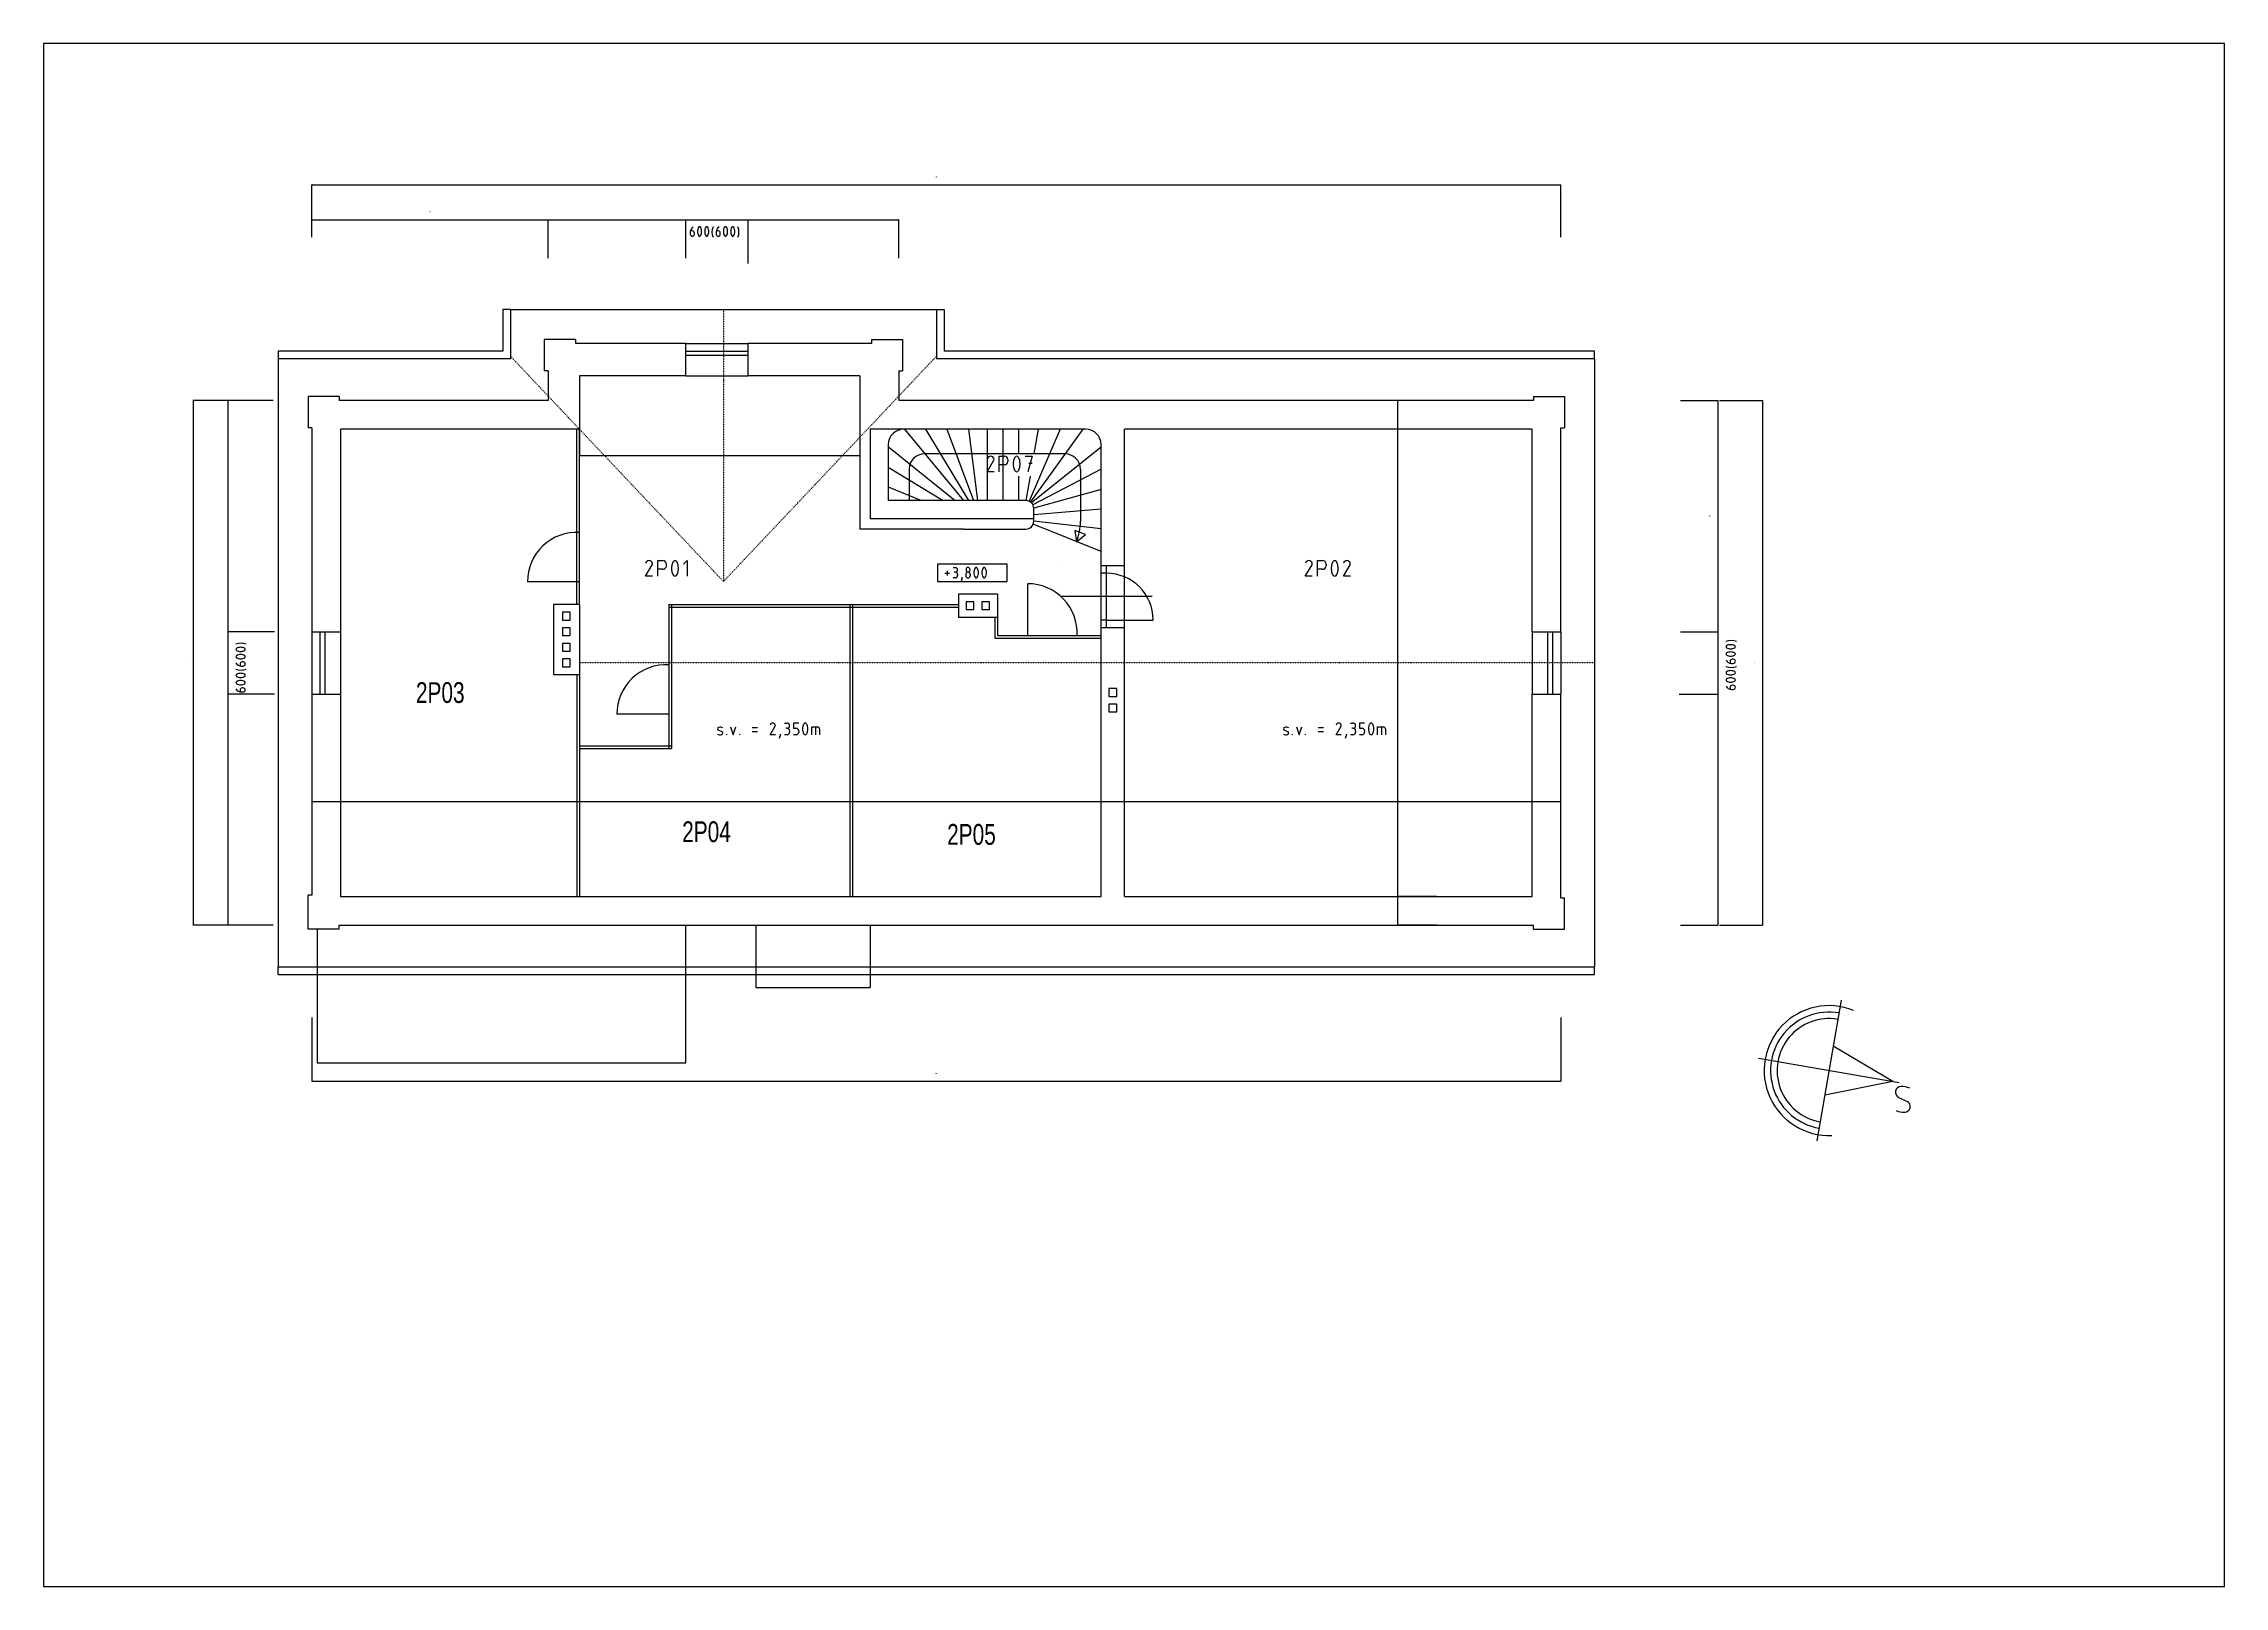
# Model space of a CAD drawing. Header units: millimetres. Extents: x 180818 to 222818, y 10174 to 39874.
import ezdxf

# ---------------------------------------------------------------- set-up
doc = ezdxf.new("R2010")
doc.units = ezdxf.units.MM
doc.linetypes.add('DASHED', pattern=[19.05, 12.7, -6.35])
doc.linetypes.add('DIVIDE', pattern=[31.75, 12.7, -6.35, 0, -6.35, 0, -6.35])
for name, color, linetype in [('koty', 7, 'ByLayer'), ('nadvid', 7, 'ByLayer'), ('nevid', 7, 'ByLayer'), ('obrys', 7, 'ByLayer'), ('ramecek', 7, 'ByLayer'), ('srafy', 7, 'ByLayer'), ('tenka', 7, 'ByLayer'), ('text', 7, 'ByLayer')]:
    doc.layers.add(name, color=color, linetype=linetype)
doc.styles.get("Standard").update_dxf_attribs({"font": 'txt', "width": 0.75})

msp = doc.modelspace()

# ---------------------------------------------------------------- linework, layer by layer
at = {"layer": 'koty'}
for p, q in [((185986, 36149), (185986, 37154)), ((185986, 37153), (210036, 37153)), ((185986, 37153), (185987, 37153)), ((185987, 37153), (185986, 37153)), ((185987, 37153), (185987, 37153)), ((198008, 37305), (198009, 37306)), ((198009, 37305), (198008, 37305)), ((198009, 37305), (198010, 37306)), ((198010, 37305), (198009, 37305)), ((198010, 37305), (198010, 37305)), ((198013, 37306), (198012, 37306)), ((198012, 37306), (198012, 37306)), ((198012, 37306), (198013, 37306)), ((198013, 37305), (198012, 37305)), ((198013, 37305), (198013, 37305)), ((210036, 37153), (210035, 37153)), ((210035, 37153), (210035, 37153)), ((210035, 37153), (210036, 37153)), ((210036, 36149), (210036, 37154)), ((188259, 36634), (188259, 36635)), ((188259, 36633), (188259, 36634)), ((188260, 36634), (188259, 36634)), ((188261, 36635), (188260, 36635)), ((188260, 36635), (188260, 36634)), ((188260, 36634), (188261, 36634)), ((188261, 36633), (188260, 36633)), ((188261, 36634), (188261, 36634)), ((188262, 36635), (188262, 36635)), ((188262, 36635), (188262, 36634)), ((188262, 36634), (188262, 36634)), ((188262, 36634), (188262, 36634)), ((188262, 36633), (188262, 36633)), ((185986, 36149), (185986, 36483)), ((185986, 36482), (190536, 36482)), ((185986, 36482), (185987, 36482)), ((185987, 36481), (185986, 36482)), ((185987, 36482), (185987, 36481)), ((190536, 36482), (190535, 36481)), ((190535, 36481), (190535, 36482)), ((190535, 36482), (190536, 36482)), ((190536, 36149), (190536, 36483)), ((190536, 35742), (190536, 36483)), ((190536, 36482), (193186, 36482)), ((190536, 36482), (190537, 36482)), ((190537, 36481), (190536, 36482)), ((190537, 36482), (190537, 36481)), ((193186, 36482), (193185, 36481)), ((193185, 36481), (193185, 36482)), ((193185, 36482), (193186, 36482)), ((193186, 35742), (193186, 36483)), ((193186, 35742), (193186, 36483)), ((193186, 36482), (194386, 36482)), ((193186, 36482), (193187, 36482)), ((193187, 36481), (193186, 36482)), ((193187, 36482), (193187, 36481)), ((193270, 36243), (193270, 36207)), ((193310, 36267), (193272, 36267)), ((193350, 36207), (193350, 36227)), ((193770, 36243), (193770, 36207)), ((193810, 36267), (193772, 36267)), ((193850, 36207), (193850, 36227)), ((194386, 36482), (194385, 36481)), ((194385, 36481), (194385, 36482)), ((194385, 36482), (194386, 36482)), ((194386, 35642), (194386, 36483)), ((194386, 35642), (194386, 36483)), ((194386, 36482), (197286, 36482)), ((194386, 36482), (194387, 36482)), ((194387, 36481), (194386, 36482)), ((194387, 36482), (194387, 36481)), ((197286, 36482), (197285, 36481)), ((197285, 36481), (197285, 36482)), ((197285, 36482), (197286, 36482)), ((197286, 35742), (197286, 36483)), ((184553, 33003), (183694, 33003)), ((183695, 33003), (183695, 22903)), ((183695, 33003), (183696, 33002)), ((183695, 33002), (183695, 33003)), ((183696, 33002), (183695, 33002)), ((185241, 33003), (184372, 33003)), ((184373, 28553), (184373, 33003)), ((184373, 33003), (184373, 33002)), ((184373, 33002), (184373, 33003)), ((184373, 33002), (184373, 33002)), ((191136, 32768), (191136, 31947)), ((196536, 32768), (196536, 31947)), ((207504, 33003), (206900, 33003)), ((206901, 32453), (206901, 33003)), ((206901, 33003), (206901, 33002)), ((206901, 33002), (206901, 33003)), ((206901, 33002), (206901, 33002)), ((212341, 33003), (213063, 33003)), ((213061, 33003), (213061, 28553)), ((213061, 33003), (213061, 33002)), ((213061, 33002), (213061, 33003)), ((213061, 33002), (213061, 33002)), ((213095, 33003), (213920, 33003)), ((213919, 33003), (213919, 22903)), ((213919, 33003), (213919, 33002)), ((213919, 33002), (213919, 33003)), ((213919, 33002), (213919, 33002)), ((207504, 32453), (206900, 32453)), ((207504, 32453), (206900, 32453)), ((206901, 32453), (206901, 32454)), ((206901, 32454), (206901, 32454)), ((206901, 32454), (206901, 32453)), ((206901, 23453), (206901, 32453)), ((206901, 32453), (206901, 32452)), ((206901, 32452), (206901, 32453)), ((206901, 32452), (206901, 32452)), ((191136, 31948), (196536, 31948)), ((191136, 31948), (191137, 31948)), ((191137, 31948), (191136, 31948)), ((191137, 31948), (191137, 31948)), ((196536, 31948), (196535, 31948)), ((196535, 31948), (196535, 31948)), ((196535, 31948), (196536, 31948)), ((212908, 30779), (212908, 30778)), ((212908, 30778), (212909, 30778)), ((212909, 30777), (212908, 30777)), ((212909, 30775), (212908, 30775)), ((212909, 30778), (212909, 30779)), ((212909, 30779), (212909, 30779)), ((212909, 30778), (212909, 30777)), ((212910, 30777), (212909, 30777)), ((212910, 30776), (212909, 30776)), ((212909, 30776), (212909, 30775)), ((212910, 30779), (212910, 30778)), ((199373, 29856), (198033, 29856)), ((198033, 29856), (198033, 29522)), ((199373, 29522), (199373, 29856)), ((198033, 29522), (199373, 29522)), ((198177, 29678), (198266, 29678)), ((198221, 29722), (198221, 29633)), ((198332, 29789), (198377, 29789)), ((198377, 29589), (198332, 29589)), ((198377, 29700), (198354, 29700)), ((198421, 29656), (198421, 29633)), ((198510, 29589), (198488, 29522)), ((198510, 29589), (198510, 29600)), ((198577, 29656), (198577, 29633)), ((198582, 29750), (198582, 29739)), ((198660, 29739), (198660, 29750)), ((198666, 29633), (198666, 29656)), ((185266, 28553), (184372, 28553)), ((185266, 28553), (184372, 28553)), ((184373, 28553), (184373, 28554)), ((184373, 28554), (184373, 28554)), ((184373, 28554), (184373, 28553)), ((184373, 27353), (184373, 28553)), ((184373, 28553), (184373, 28552)), ((184373, 28552), (184373, 28553)), ((184373, 28552), (184373, 28552)), ((212341, 28553), (213063, 28553)), ((212341, 28553), (213063, 28553)), ((213061, 28553), (213061, 28554)), ((213061, 28554), (213061, 28554)), ((213061, 28554), (213061, 28553)), ((213061, 28553), (213061, 27353)), ((213061, 28553), (213061, 28552)), ((213061, 28552), (213061, 28553)), ((213061, 28552), (213061, 28552)), ((184601, 27932), (184601, 27894)), ((184625, 27892), (184661, 27892)), ((184661, 27972), (184641, 27972)), ((213299, 27983), (213299, 27945)), ((213323, 27943), (213359, 27943)), ((213359, 28023), (213339, 28023)), ((213766, 27952), (213766, 27953)), ((213766, 27953), (213767, 27953)), ((213766, 27950), (213766, 27950)), ((213766, 27950), (213767, 27950)), ((185266, 27353), (184372, 27353)), ((185266, 27353), (184372, 27353)), ((184373, 27353), (184373, 27354)), ((184373, 27354), (184373, 27354)), ((184373, 27354), (184373, 27353)), ((184373, 22903), (184373, 27353)), ((184373, 27353), (184373, 27352)), ((184373, 27352), (184373, 27353)), ((184373, 27352), (184373, 27352)), ((184601, 27432), (184601, 27394)), ((184625, 27392), (184661, 27392)), ((184661, 27472), (184641, 27472)), ((212316, 27353), (213063, 27353)), ((212316, 27353), (213063, 27353)), ((213061, 27353), (213061, 27354)), ((213061, 27354), (213061, 27354)), ((213061, 27354), (213061, 27353)), ((213061, 27353), (213061, 22903)), ((213061, 27353), (213061, 27352)), ((213061, 27352), (213061, 27353)), ((213061, 27352), (213061, 27352)), ((213299, 27483), (213299, 27445)), ((213323, 27443), (213359, 27443)), ((213359, 27523), (213339, 27523)), ((185986, 25601), (185986, 25284)), ((185986, 25285), (186536, 25285)), ((185986, 25285), (185987, 25285)), ((185987, 25285), (185986, 25285)), ((185987, 25285), (185987, 25285)), ((186536, 25285), (186535, 25285)), ((186535, 25285), (186535, 25285)), ((186535, 25285), (186536, 25285)), ((186536, 25601), (186536, 25284)), ((186536, 25601), (186536, 25284)), ((186536, 25285), (201186, 25285)), ((186536, 25285), (186537, 25285)), ((186537, 25285), (186536, 25285)), ((186537, 25285), (186537, 25285)), ((201186, 25285), (201185, 25285)), ((201185, 25285), (201185, 25285)), ((201185, 25285), (201186, 25285)), ((201186, 24984), (201186, 25286)), ((201186, 24984), (201186, 25286)), ((201186, 25285), (201636, 25285)), ((201186, 25285), (201187, 25285)), ((201187, 25285), (201186, 25285)), ((201187, 25285), (201187, 25285)), ((201636, 25285), (201635, 25285)), ((201635, 25285), (201635, 25285)), ((201635, 25285), (201636, 25285)), ((201636, 24984), (201636, 25286)), ((201636, 24984), (201636, 25286)), ((201636, 25285), (209486, 25285)), ((201636, 25285), (201637, 25285)), ((201637, 25285), (201636, 25285)), ((201637, 25285), (201637, 25285)), ((209486, 25285), (209485, 25285)), ((209485, 25285), (209485, 25285)), ((209485, 25285), (209486, 25285)), ((209486, 24984), (209486, 25286)), ((209486, 24984), (209486, 25286)), ((209486, 25285), (210036, 25285)), ((209486, 25285), (209487, 25285)), ((209487, 25285), (209486, 25285)), ((209487, 25285), (209487, 25285)), ((210036, 25285), (210035, 25285)), ((210035, 25285), (210035, 25285)), ((210035, 25285), (210036, 25285)), ((210036, 24984), (210036, 25286)), ((207642, 23453), (206900, 23453)), ((207642, 23453), (206900, 23453)), ((206901, 23453), (206901, 23454)), ((206901, 23454), (206901, 23454)), ((206901, 23454), (206901, 23453)), ((206901, 22903), (206901, 23453)), ((206901, 23453), (206901, 23452)), ((206901, 23452), (206901, 23453)), ((206901, 23452), (206901, 23452)), ((184553, 22903), (183694, 22903)), ((183695, 22903), (183695, 22904)), ((183695, 22904), (183696, 22904)), ((183696, 22904), (183695, 22903)), ((185241, 22903), (184372, 22903)), ((184373, 22903), (184373, 22904)), ((184373, 22904), (184373, 22904)), ((184373, 22904), (184373, 22903)), ((207642, 22903), (206900, 22903)), ((206901, 22903), (206901, 22904)), ((206901, 22904), (206901, 22904)), ((206901, 22904), (206901, 22903)), ((212341, 22903), (213063, 22903)), ((213061, 22903), (213061, 22904)), ((213061, 22904), (213061, 22904)), ((213061, 22904), (213061, 22903)), ((213095, 22903), (213920, 22903)), ((213919, 22903), (213919, 22904)), ((213919, 22904), (213919, 22904)), ((213919, 22904), (213919, 22903)), ((185986, 21126), (185986, 19897)), ((210036, 21126), (210036, 19897)), ((185986, 19898), (185987, 19899)), ((185986, 19898), (210036, 19898)), ((185987, 19898), (185986, 19898)), ((185987, 19899), (185987, 19898)), ((198008, 20050), (198009, 20051)), ((198009, 20050), (198008, 20050)), ((198009, 20050), (198010, 20052)), ((198010, 20050), (198009, 20050)), ((198010, 20050), (198010, 20051)), ((198013, 20052), (198012, 20052)), ((198012, 20052), (198012, 20051)), ((198012, 20051), (198013, 20051)), ((198013, 20050), (198012, 20050)), ((198013, 20051), (198013, 20050)), ((210035, 19898), (210035, 19899)), ((210035, 19899), (210036, 19898)), ((210036, 19898), (210035, 19898))]:
    msp.add_line(p, q, dxfattribs=at)
for centre, radius, start, end in [((198008, 37306), 0.4, 14.4775, 165.5225), ((198008, 37306), 0.2, 329.8255, 20.5291), ((198011, 37306), 0.218, 32.757, 147.243), ((198012, 37306), 0.961, 143.2325, 169.4911), ((198011, 37306), 0.961, 10.5089, 36.7675), ((198013, 37306), 1.88, 179.8115, 192.0869), ((198013, 37306), 1.88, 167.9131, 180.1885), ((198012, 37305), 0.961, 190.5089, 216.7675), ((198011, 37305), 0.218, 212.757, 327.243), ((198011, 37305), 0.961, 323.2325, 349.4911), ((198010, 37306), 1.88, 347.9131, 0.1885), ((198010, 37306), 1.88, 359.8115, 12.0869), ((198013, 37305), 0.4, 0, 90), ((198013, 37305), 0.4, 270, 0), ((198014, 37306), 0.218, 32.757, 147.243), ((198015, 37306), 0.961, 143.2325, 169.4911), ((198013, 37306), 1.88, 347.9131, 0.1885), ((198013, 37306), 1.88, 359.8115, 12.0869), ((198013, 37306), 0.961, 10.5089, 36.7675), ((198015, 37306), 1.88, 179.8115, 192.0869), ((198015, 37306), 1.88, 167.9131, 180.1885), ((198015, 37305), 0.961, 190.5089, 216.7675), ((198014, 37305), 0.218, 212.757, 327.243), ((198013, 37305), 0.961, 323.2325, 349.4911), ((188261, 36634), 0.4, 0, 90), ((188261, 36634), 0.4, 270, 0), ((188262, 36634), 0.4, 0, 90), ((188262, 36634), 0.4, 270, 0), ((188263, 36635), 0.218, 32.757, 147.243), ((188264, 36634), 0.961, 143.2325, 169.4911), ((188263, 36634), 0.961, 10.5089, 36.7675), ((188265, 36634), 1.88, 167.9131, 180.1885), ((188264, 36634), 0.961, 190.5089, 216.7675), ((188263, 36634), 0.961, 323.2325, 349.4911), ((188265, 36634), 1.88, 179.8115, 192.0869), ((188263, 36633), 0.218, 212.757, 327.243), ((188262, 36634), 1.88, 359.8115, 12.0869), ((188262, 36634), 1.88, 347.9131, 0.1885), ((193390, 36243), 120, 120, 180), ((193310, 36207), 40, 180, 0), ((193310, 36227), 40, 0, 90), ((193598, 36258), 188, 167.9131, 180.1885), ((193598, 36257), 188, 179.8115, 192.0869), ((193509, 36280), 96.1, 143.2325, 169.4911), ((193509, 36235), 96.1, 190.5089, 216.7675), ((193450, 36325), 21.8, 32.757, 147.243), ((193450, 36189), 21.8, 212.757, 327.243), ((193391, 36280), 96.1, 10.5089, 36.7675), ((193391, 36235), 96.1, 323.2325, 349.4911), ((193302, 36258), 188, 359.8115, 12.0869), ((193302, 36257), 188, 347.9131, 0.1885), ((193738, 36258), 188, 167.9131, 180.1885), ((193738, 36257), 188, 179.8115, 192.0869), ((193649, 36280), 96.1, 143.2325, 169.4911), ((193649, 36235), 96.1, 190.5089, 216.7675), ((193590, 36325), 21.8, 32.757, 147.243), ((193590, 36189), 21.8, 212.757, 327.243), ((193531, 36280), 96.1, 10.5089, 36.7675), ((193531, 36235), 96.1, 323.2325, 349.4911), ((193442, 36258), 188, 359.8115, 12.0869), ((193442, 36257), 188, 347.9131, 0.1885), ((193950, 36247), 260, 157.3801, 202.6199), ((193890, 36243), 120, 120, 180), ((193810, 36207), 40, 180, 0), ((193810, 36227), 40, 0, 90), ((194098, 36258), 188, 167.9131, 180.1885), ((194098, 36257), 188, 179.8115, 192.0869), ((194009, 36280), 96.1, 143.2325, 169.4911), ((194009, 36235), 96.1, 190.5089, 216.7675), ((193950, 36325), 21.8, 32.757, 147.243), ((193950, 36189), 21.8, 212.757, 327.243), ((193891, 36280), 96.1, 10.5089, 36.7675), ((193891, 36235), 96.1, 323.2325, 349.4911), ((193802, 36258), 188, 359.8115, 12.0869), ((193802, 36257), 188, 347.9131, 0.1885), ((194238, 36258), 188, 167.9131, 180.1885), ((194238, 36257), 188, 179.8115, 192.0869), ((194149, 36280), 96.1, 143.2325, 169.4911), ((194149, 36235), 96.1, 190.5089, 216.7675), ((194090, 36325), 21.8, 32.757, 147.243), ((194090, 36189), 21.8, 212.757, 327.243), ((194031, 36280), 96.1, 10.5089, 36.7675), ((194031, 36235), 96.1, 323.2325, 349.4911), ((193942, 36258), 188, 359.8115, 12.0869), ((193942, 36257), 188, 347.9131, 0.1885), ((193950, 36247), 260, 337.3801, 22.6199), ((212908, 30780), 0.218, 122.757, 237.243), ((212909, 30781), 0.961, 233.2325, 259.4911), ((212909, 30779), 1.88, 89.8115, 102.0869), ((212909, 30779), 0.961, 100.5089, 126.7675), ((212909, 30782), 1.88, 257.9131, 270.1885), ((212909, 30781), 0.961, 280.5089, 306.7675), ((212909, 30779), 0.961, 53.2325, 79.4911), ((212909, 30779), 1.88, 77.9131, 90.1885), ((212909, 30782), 1.88, 269.8115, 282.0869), ((212909, 30779), 0.4, 90, 180), ((212909, 30779), 0.4, 360, 90), ((212909, 30780), 0.218, 302.757, 57.243), ((198377, 29744), 44.4, 270, 90), ((198377, 29656), 44.4, 0, 90), ((198377, 29633), 44.4, 270, 0), ((198621, 29656), 44.4, 0, 180), ((198621, 29633), 44.4, 180, 0), ((198621, 29750), 38.9, 0, 180), ((198621, 29739), 38.9, 180, 0), ((198941, 29690), 209, 167.9131, 180.1885), ((198941, 29688), 209, 179.8115, 192.0869), ((198842, 29714), 107, 143.2325, 169.4911), ((198842, 29664), 107, 190.5089, 216.7675), ((198777, 29765), 24.2, 32.757, 147.243), ((198777, 29613), 24.2, 212.757, 327.243), ((198712, 29714), 107, 10.5089, 36.7675), ((198712, 29664), 107, 323.2325, 349.4911), ((198612, 29690), 209, 359.8115, 12.0869), ((198612, 29688), 209, 347.9131, 0.1885), ((199097, 29690), 209, 167.9131, 180.1885), ((199097, 29688), 209, 179.8115, 192.0869), ((198997, 29714), 107, 143.2325, 169.4911), ((198997, 29664), 107, 190.5089, 216.7675), ((198932, 29765), 24.2, 32.757, 147.243), ((198932, 29613), 24.2, 212.757, 327.243), ((198867, 29714), 107, 10.5089, 36.7675), ((198867, 29664), 107, 323.2325, 349.4911), ((198768, 29690), 209, 359.8115, 12.0869), ((198768, 29688), 209, 347.9131, 0.1885), ((184621, 28072), 260, 67.3801, 112.6199), ((184543, 28212), 21.8, 122.757, 237.243), ((184588, 28153), 96.1, 100.5089, 126.7675), ((184588, 28271), 96.1, 233.2325, 259.4911), ((184610, 28064), 188, 89.8115, 102.0869), ((184610, 28360), 188, 257.9131, 270.1885), ((184612, 28064), 188, 77.9131, 90.1885), ((184612, 28360), 188, 269.8115, 282.0869), ((184633, 28153), 96.1, 53.2325, 79.4911), ((184633, 28271), 96.1, 280.5089, 306.7675), ((184679, 28212), 21.8, 302.757, 57.243), ((213319, 28123), 260, 67.3801, 112.6199), ((213241, 28263), 21.8, 122.757, 237.243), ((213241, 28123), 21.8, 122.757, 237.243), ((213286, 28204), 96.1, 100.5089, 126.7675), ((213286, 28321), 96.1, 233.2325, 259.4911), ((213286, 28064), 96.1, 100.5089, 126.7675), ((213308, 28115), 188, 89.8115, 102.0869), ((213308, 28411), 188, 257.9131, 270.1885), ((213308, 27975), 188, 89.8115, 102.0869), ((213309, 28115), 188, 77.9131, 90.1885), ((213309, 28411), 188, 269.8115, 282.0869), ((213309, 27975), 188, 77.9131, 90.1885), ((213331, 28204), 96.1, 53.2325, 79.4911), ((213331, 28321), 96.1, 280.5089, 306.7675), ((213331, 28064), 96.1, 53.2325, 79.4911), ((213377, 28263), 21.8, 302.757, 57.243), ((213377, 28123), 21.8, 302.757, 57.243), ((184543, 28072), 21.8, 122.757, 237.243), ((184625, 28012), 120, 210, 270), ((184621, 28072), 260, 247.3801, 292.6199), ((184543, 27712), 21.8, 122.757, 237.243), ((184588, 28013), 96.1, 100.5089, 126.7675), ((184588, 28131), 96.1, 233.2325, 259.4911), ((184588, 27653), 96.1, 100.5089, 126.7675), ((184610, 27924), 188, 89.8115, 102.0869), ((184610, 28220), 188, 257.9131, 270.1885), ((184610, 27564), 188, 89.8115, 102.0869), ((184641, 27932), 40, 90, 180), ((184612, 27924), 188, 77.9131, 90.1885), ((184612, 28220), 188, 269.8115, 282.0869), ((184612, 27564), 188, 77.9131, 90.1885), ((184633, 28013), 96.1, 53.2325, 79.4911), ((184633, 28131), 96.1, 280.5089, 306.7675), ((184633, 27653), 96.1, 53.2325, 79.4911), ((184661, 27932), 40, 270, 90), ((184679, 28072), 21.8, 302.757, 57.243), ((184679, 27712), 21.8, 302.757, 57.243), ((213323, 28063), 120, 210, 270), ((213319, 28123), 260, 247.3801, 292.6199), ((213241, 27763), 21.8, 122.757, 237.243), ((213286, 28181), 96.1, 233.2325, 259.4911), ((213286, 27704), 96.1, 100.5089, 126.7675), ((213286, 27821), 96.1, 233.2325, 259.4911), ((213308, 28271), 188, 257.9131, 270.1885), ((213308, 27615), 188, 89.8115, 102.0869), ((213308, 27911), 188, 257.9131, 270.1885), ((213339, 27983), 40, 90, 180), ((213309, 28271), 188, 269.8115, 282.0869), ((213309, 27615), 188, 77.9131, 90.1885), ((213309, 27911), 188, 269.8115, 282.0869), ((213331, 28181), 96.1, 280.5089, 306.7675), ((213331, 27704), 96.1, 53.2325, 79.4911), ((213331, 27821), 96.1, 280.5089, 306.7675), ((213359, 27983), 40, 270, 90), ((213377, 27763), 21.8, 302.757, 57.243), ((213767, 27954), 1.88, 89.8115, 102.0869), ((213766, 27955), 0.961, 100.5089, 126.7675), ((213766, 27955), 0.218, 122.757, 237.243), ((213766, 27956), 0.961, 233.2325, 259.4911), ((213767, 27957), 1.88, 257.9131, 270.1885), ((213766, 27954), 0.218, 122.757, 237.243), ((213766, 27954), 0.961, 233.2325, 259.4911), ((213767, 27952), 1.88, 89.8115, 102.0869), ((213766, 27953), 0.961, 100.5089, 126.7675), ((213767, 27955), 1.88, 257.9131, 270.1885), ((213766, 27951), 0.218, 122.757, 237.243), ((213767, 27950), 1.88, 89.8115, 102.0869), ((213766, 27951), 0.961, 100.5089, 126.7675), ((213766, 27952), 0.961, 233.2325, 259.4911), ((213767, 27953), 1.88, 257.9131, 270.1885), ((213767, 27955), 0.961, 53.2325, 79.4911), ((213767, 27954), 1.88, 77.9131, 90.1885), ((213767, 27956), 0.961, 280.5089, 306.7675), ((213767, 27955), 0.218, 302.757, 57.243), ((213767, 27957), 1.88, 269.8115, 282.0869), ((213767, 27954), 0.961, 280.5089, 306.7675), ((213767, 27954), 0.218, 302.757, 57.243), ((213767, 27953), 0.961, 53.2325, 79.4911), ((213767, 27952), 1.88, 77.9131, 90.1885), ((213767, 27955), 1.88, 269.8115, 282.0869), ((213767, 27951), 0.218, 302.757, 57.243), ((213767, 27951), 0.961, 53.2325, 79.4911), ((213767, 27950), 1.88, 77.9131, 90.1885), ((213767, 27952), 0.961, 280.5089, 306.7675), ((213767, 27953), 1.88, 269.8115, 282.0869), ((184543, 27572), 21.8, 122.757, 237.243), ((184625, 27512), 120, 210, 270), ((184588, 27771), 96.1, 233.2325, 259.4911), ((184588, 27513), 96.1, 100.5089, 126.7675), ((184588, 27631), 96.1, 233.2325, 259.4911), ((184610, 27860), 188, 257.9131, 270.1885), ((184610, 27424), 188, 89.8115, 102.0869), ((184610, 27720), 188, 257.9131, 270.1885), ((184641, 27432), 40, 90, 180), ((184612, 27860), 188, 269.8115, 282.0869), ((184612, 27424), 188, 77.9131, 90.1885), ((184612, 27720), 188, 269.8115, 282.0869), ((184633, 27771), 96.1, 280.5089, 306.7675), ((184633, 27513), 96.1, 53.2325, 79.4911), ((184633, 27631), 96.1, 280.5089, 306.7675), ((184661, 27432), 40, 270, 90), ((184679, 27572), 21.8, 302.757, 57.243), ((213241, 27623), 21.8, 122.757, 237.243), ((213323, 27563), 120, 210, 270), ((213286, 27564), 96.1, 100.5089, 126.7675), ((213286, 27681), 96.1, 233.2325, 259.4911), ((213308, 27475), 188, 89.8115, 102.0869), ((213308, 27771), 188, 257.9131, 270.1885), ((213339, 27483), 40, 90, 180), ((213309, 27475), 188, 77.9131, 90.1885), ((213309, 27771), 188, 269.8115, 282.0869), ((213331, 27564), 96.1, 53.2325, 79.4911), ((213331, 27681), 96.1, 280.5089, 306.7675), ((213359, 27483), 40, 270, 90), ((213377, 27623), 21.8, 302.757, 57.243), ((198008, 20051), 0.4, 14.4775, 165.5225), ((198008, 20051), 0.2, 329.8255, 20.5291), ((198011, 20052), 0.218, 32.757, 147.243), ((198012, 20051), 0.961, 143.2325, 169.4911), ((198011, 20051), 0.961, 10.5089, 36.7675), ((198012, 20051), 0.961, 190.5089, 216.7675), ((198011, 20051), 0.961, 323.2325, 349.4911), ((198013, 20051), 1.88, 179.8115, 192.0869), ((198013, 20051), 1.88, 167.9131, 180.1885), ((198011, 20050), 0.218, 212.757, 327.243), ((198010, 20051), 1.88, 347.9131, 0.1885), ((198010, 20051), 1.88, 359.8115, 12.0869), ((198013, 20051), 0.4, 0, 90), ((198013, 20050), 0.4, 270, 0), ((198014, 20052), 0.218, 32.757, 147.243), ((198015, 20051), 0.961, 143.2325, 169.4911), ((198013, 20051), 0.961, 10.5089, 36.7675), ((198015, 20051), 0.961, 190.5089, 216.7675), ((198013, 20051), 0.961, 323.2325, 349.4911), ((198013, 20051), 1.88, 347.9131, 0.1885), ((198013, 20051), 1.88, 359.8115, 12.0869), ((198015, 20051), 1.88, 179.8115, 192.0869), ((198015, 20051), 1.88, 167.9131, 180.1885), ((198014, 20050), 0.218, 212.757, 327.243)]:
    msp.add_arc(centre, radius, start, end, dxfattribs=at)
at = {"layer": 'nadvid'}
msp.add_line((201636, 28628), (201636, 29828), dxfattribs=at)
at = {"layer": 'nevid'}
for p, q in [((186086, 22828), (186086, 21953)), ((193186, 21953), (193186, 22903)), ((194536, 22903), (194536, 21953)), ((196736, 22903), (196736, 21953))]:
    msp.add_line(p, q, dxfattribs=at)
at = {"layer": 'obrys', "linetype": 'DIVIDE'}
for p, q in [((193911, 34753), (193911, 29519)), ((193911, 29519), (189811, 33854)), ((193911, 29519), (198011, 33854)), ((210686, 27953), (191136, 27953))]:
    msp.add_line(p, q, dxfattribs=at)
at = {"layer": 'obrys'}
for p, q in [((191061, 34178), (190461, 34178)), ((190461, 34178), (190461, 33578)), ((191061, 34178), (191061, 34103)), ((193186, 34103), (191061, 34103)), ((193186, 33478), (193186, 34103)), ((196761, 34103), (194386, 34103)), ((194386, 33478), (194386, 34103)), ((196761, 34178), (196761, 34103)), ((196761, 34178), (197361, 34178)), ((197361, 34178), (197361, 33578)), ((190536, 33578), (190461, 33578)), ((190536, 33578), (190536, 33390)), ((190536, 33503), (190536, 33003)), ((193186, 33478), (191136, 33478)), ((191136, 33478), (191136, 32453)), ((196536, 33478), (194386, 33478)), ((196536, 33478), (196536, 30528)), ((197286, 33578), (197286, 33003)), ((197286, 33578), (197361, 33578)), ((185911, 33078), (185911, 32478)), ((186511, 33078), (185911, 33078)), ((186511, 33078), (186511, 33003)), ((190536, 33003), (186511, 33003)), ((201636, 33003), (197286, 33003)), ((209511, 33003), (201636, 33003)), ((209511, 33078), (210111, 33078)), ((209511, 33078), (209511, 33003)), ((210111, 33078), (210111, 32478)), ((185986, 32478), (185911, 32478)), ((185986, 32478), (185986, 30303)), ((185986, 32403), (185986, 28553)), ((186536, 32453), (186536, 28553)), ((191136, 32453), (186536, 32453)), ((200886, 32453), (196736, 32453)), ((196736, 32453), (196736, 30728)), ((201636, 29828), (201636, 32453)), ((209486, 32453), (201636, 32453)), ((209486, 28553), (209486, 32453)), ((210036, 32478), (210111, 32478)), ((210036, 28553), (210036, 32478)), ((201186, 29828), (201186, 32153)), ((199886, 30728), (196736, 30728)), ((199886, 30678), (199886, 30728)), ((198536, 30528), (196536, 30528)), ((198536, 30528), (199736, 30528)), ((201186, 29828), (201636, 29828)), ((190636, 29078), (190636, 27728)), ((191136, 29078), (190636, 29078)), ((191136, 29078), (191136, 27728)), ((199186, 29278), (198436, 29278)), ((198436, 29278), (198436, 28828)), ((198736, 29128), (198586, 29128)), ((198586, 29128), (198586, 28978)), ((198736, 28978), (198736, 29128)), ((199036, 29128), (198886, 29128)), ((198886, 29128), (198886, 28978)), ((199036, 28978), (199036, 29128)), ((199186, 29278), (199186, 28828)), ((190961, 28928), (190811, 28928)), ((190811, 28928), (190811, 28778)), ((190811, 28778), (190961, 28778)), ((190961, 28628), (190811, 28628)), ((190811, 28628), (190811, 28478)), ((190961, 28778), (190961, 28928)), ((190961, 28478), (190961, 28628)), ((199186, 28828), (198436, 28828)), ((198586, 28978), (198736, 28978)), ((198886, 28978), (199036, 28978)), ((201186, 23453), (201186, 28628)), ((201636, 28628), (201186, 28628)), ((201636, 23453), (201636, 28628)), ((185986, 28553), (186536, 28553)), ((190811, 28478), (190961, 28478)), ((190961, 28328), (190811, 28328)), ((190811, 28328), (190811, 28178)), ((190811, 28178), (190961, 28178)), ((190961, 28178), (190961, 28328)), ((209486, 28553), (210036, 28553)), ((190636, 27728), (191136, 27728)), ((190961, 28028), (190811, 28028)), ((190811, 28028), (190811, 27878)), ((190811, 27878), (190961, 27878)), ((190961, 27878), (190961, 28028)), ((185986, 27353), (186536, 27353)), ((185986, 27353), (185986, 23478)), ((186536, 27353), (186536, 23453)), ((201486, 27457), (201336, 27457)), ((201336, 27457), (201336, 27307)), ((201336, 27307), (201486, 27307)), ((201486, 27307), (201486, 27457)), ((209486, 23453), (209486, 27353)), ((209486, 27353), (210036, 27353)), ((210036, 23428), (210036, 27353)), ((201486, 27157), (201336, 27157)), ((201336, 27157), (201336, 27007)), ((201336, 27007), (201486, 27007)), ((201486, 27007), (201486, 27157)), ((185986, 25603), (185986, 23528)), ((185986, 23478), (185911, 23478)), ((185911, 22828), (185911, 23478)), ((186536, 23453), (201186, 23453)), ((201636, 23453), (209486, 23453)), ((210036, 23428), (210111, 23428)), ((210111, 22828), (210111, 23428)), ((186511, 22828), (185911, 22828)), ((186511, 22903), (209511, 22903)), ((186511, 22828), (186511, 22903)), ((209511, 22828), (209511, 22903)), ((209511, 22828), (210111, 22828))]:
    msp.add_line(p, q, dxfattribs=at)
for centre, radius, start, end in [((200886, 32153), 300, 0, 90), ((199736, 30678), 150, 270, 0)]:
    msp.add_arc(centre, radius, start, end, dxfattribs=at)
at = {"layer": 'ramecek'}
for p, q in [((222818, 39874), (180818, 39874)), ((180818, 39874), (180818, 10174)), ((222818, 10174), (222818, 39874)), ((180818, 10174), (222818, 10174))]:
    msp.add_line(p, q, dxfattribs=at)
at = {"layer": 'srafy', "linetype": 'DASHED'}
for p, q in [((191086, 29078), (191086, 32453)), ((191136, 29078), (191136, 32453)), ((192858, 29078), (198436, 29078)), ((192858, 29078), (192858, 26299)), ((192858, 29028), (198436, 29028)), ((192908, 29078), (192908, 26299)), ((196345, 29078), (196345, 23453)), ((196395, 29078), (196395, 23453)), ((199136, 28828), (199136, 28427)), ((199186, 28828), (199186, 28477)), ((199136, 28427), (201186, 28427)), ((199186, 28477), (201186, 28477)), ((191086, 27728), (191086, 23453)), ((191136, 27728), (191136, 23453)), ((192908, 26349), (191136, 26349)), ((192908, 26299), (191136, 26299))]:
    msp.add_line(p, q, dxfattribs=at)
at = {"layer": 'srafy'}
for p, q in [((191136, 29516), (190136, 29516)), ((199772, 28477), (199772, 29477)), ((192858, 26967), (191858, 26967))]:
    msp.add_line(p, q, dxfattribs=at)
for centre, start, end in [((191086, 29516), 86.983, 180), ((199772, 28527), 356.983, 90), ((192808, 26967), 86.983, 180)]:
    msp.add_arc(centre, 950, start, end, dxfattribs=at)
at = {"layer": 'tenka'}
for p, q in [((189661, 34753), (189661, 33953)), ((189811, 34753), (189661, 34753)), ((189811, 34753), (189811, 33803)), ((198011, 34753), (198011, 33803)), ((198011, 34753), (198161, 34753)), ((198161, 34753), (198161, 33953)), ((193186, 34103), (194386, 34103)), ((189661, 33953), (185336, 33953)), ((185336, 33953), (185336, 33803)), ((189811, 33803), (185336, 33803)), ((193186, 33953), (194386, 33953)), ((193186, 33878), (194386, 33878)), ((210686, 33803), (198011, 33803)), ((210686, 33953), (198161, 33953)), ((210686, 33803), (210686, 33953)), ((193186, 33478), (194386, 33478)), ((197396, 32453), (198536, 31078)), ((197805, 32453), (198631, 31078)), ((198213, 32453), (198725, 31078)), ((198629, 32453), (198806, 31078)), ((198990, 32453), (198990, 31078)), ((199290, 32453), (199290, 31078)), ((199590, 32453), (199590, 31978)), ((200395, 32453), (199796, 31065)), ((200831, 32453), (199824, 31050)), ((199971, 32453), (199890, 31978)), ((197086, 32153), (197086, 31078)), ((197088, 32110), (198375, 31078)), ((200486, 31978), (197786, 31978)), ((201186, 32105), (199842, 31034)), ((197086, 31722), (198141, 31078)), ((197486, 31678), (197486, 31078)), ((199590, 31550), (199590, 31078)), ((199817, 31550), (199736, 31078)), ((201186, 31682), (199869, 30997)), ((200786, 31678), (200786, 30678)), ((197086, 31344), (197726, 31078)), ((201186, 31289), (199886, 30928)), ((199736, 31078), (197086, 31078)), ((199886, 30728), (199886, 30928)), ((201186, 30912), (199886, 30803)), ((201186, 30533), (199886, 30678)), ((201186, 30095), (199875, 30622)), ((200881, 30426), (200675, 30504)), ((200675, 30504), (200710, 30286)), ((200710, 30286), (200881, 30426)), ((201186, 28628), (201186, 29828)), ((201286, 28628), (201286, 29828)), ((201286, 29678), (201186, 29678)), ((202167, 29228), (200405, 29228)), ((201286, 28778), (201186, 28778)), ((201286, 28778), (202186, 28778)), ((185986, 28553), (185986, 27353)), ((186136, 28553), (186136, 27353)), ((186236, 28553), (186236, 27353)), ((186536, 28553), (186536, 27353)), ((209486, 28553), (209486, 27353)), ((209786, 27353), (209786, 28553)), ((209886, 27353), (209886, 28553)), ((210036, 28553), (210036, 27353)), ((185336, 22103), (210686, 22103)), ((185336, 21953), (185336, 22103)), ((185336, 21953), (210686, 21953)), ((186086, 21953), (186086, 20253)), ((193186, 20253), (193186, 21953)), ((194536, 21953), (194536, 21703)), ((196736, 21953), (196736, 21703)), ((210686, 21953), (210686, 22103)), ((194536, 21703), (196736, 21703)), ((215437, 21458), (214969, 18749)), ((186086, 20253), (193186, 20253)), ((216557, 19869), (213848, 20338)), ((216434, 19891), (215284, 20574)), ((216434, 19891), (215121, 19633)), ((216546, 19586), (216705, 19511))]:
    msp.add_line(p, q, dxfattribs=at)
at = {"layer": 'tenka', "linetype": 'DASHED'}
for p, q in [((189811, 34753), (198011, 34753)), ((185336, 33803), (185336, 22103)), ((210686, 33803), (210686, 22103))]:
    msp.add_line(p, q, dxfattribs=at)
at = {"layer": 'tenka'}
for centre, radius, start, end in [((197386, 32153), 300, 90, 180), ((197786, 31678), 300, 90, 180), ((200486, 31678), 300, 0, 90), ((199736, 30928), 150, 0, 90), ((199736, 30678), 1050, 338.1106, 0), ((199736, 30678), 1050, 305.2578, 305.3213), ((201286, 28778), 900, 0, 90), ((215203, 20104), 1250, 67.8777, 272.5234), ((215203, 20104), 1125, 80.2006, 260.2006), ((215203, 20104), 1000, 80.2006, 260.2006), ((216593, 19687), 111, 91.7888, 244.77), ((216601, 19430), 368, 64.8634, 91.7888), ((216650, 19668), 368, 244.8634, 271.7888), ((216658, 19411), 111, 271.7888, 64.77)]:
    msp.add_arc(centre, radius, start, end, dxfattribs=at)
at = {"layer": 'text'}
for p, q in [((199223, 31632), (199223, 31932)), ((199223, 31932), (199323, 31932)), ((199723, 31932), (199857, 31932)), ((199857, 31932), (199773, 31632)), ((198990, 31632), (199119, 31854)), ((199123, 31632), (198990, 31632)), ((199323, 31765), (199223, 31765)), ((199390, 31865), (199390, 31832)), ((199790, 31799), (199857, 31799)), ((192410, 29621), (192539, 29842)), ((192644, 29621), (192644, 29921)), ((192644, 29921), (192744, 29921)), ((192810, 29854), (192810, 29821)), ((193144, 29854), (193210, 29921)), ((193210, 29921), (193210, 29621)), ((205117, 29621), (205246, 29842)), ((205350, 29621), (205350, 29921)), ((205350, 29921), (205450, 29921)), ((205517, 29854), (205517, 29821)), ((205850, 29621), (205979, 29842)), ((192544, 29621), (192410, 29621)), ((192744, 29754), (192644, 29754)), ((205250, 29621), (205117, 29621)), ((205450, 29754), (205350, 29754)), ((205984, 29621), (205850, 29621)), ((193818, 26654), (193877, 26630)), ((193973, 26569), (193973, 26581)), ((194048, 26719), (194098, 26569)), ((194098, 26569), (194148, 26719)), ((194223, 26569), (194223, 26581)), ((194466, 26706), (194566, 26706)), ((194466, 26631), (194566, 26631)), ((194810, 26569), (194907, 26735)), ((194910, 26569), (194810, 26569)), ((195010, 26569), (194985, 26494)), ((195010, 26569), (195010, 26581)), ((195085, 26794), (195135, 26794)), ((195135, 26569), (195085, 26569)), ((195135, 26694), (195110, 26694)), ((195185, 26644), (195185, 26619)), ((195360, 26794), (195260, 26794)), ((195260, 26794), (195260, 26694)), ((195260, 26694), (195310, 26694)), ((195310, 26569), (195260, 26569)), ((195360, 26644), (195360, 26619)), ((195610, 26569), (195610, 26719)), ((195610, 26719), (195723, 26719)), ((195685, 26719), (195685, 26569)), ((195760, 26681), (195760, 26569)), ((204718, 26654), (204777, 26630)), ((204872, 26569), (204872, 26581)), ((204947, 26719), (204997, 26569)), ((204997, 26569), (205047, 26719)), ((205122, 26569), (205122, 26581)), ((205366, 26706), (205466, 26706)), ((205366, 26631), (205466, 26631)), ((205710, 26569), (205807, 26735)), ((205810, 26569), (205710, 26569)), ((205910, 26569), (205885, 26494)), ((205910, 26569), (205910, 26581)), ((205985, 26794), (206035, 26794)), ((206035, 26569), (205985, 26569)), ((206035, 26694), (206010, 26694)), ((206085, 26644), (206085, 26619)), ((206260, 26794), (206160, 26794)), ((206160, 26794), (206160, 26694)), ((206160, 26694), (206210, 26694)), ((206210, 26569), (206160, 26569)), ((206260, 26644), (206260, 26619)), ((206510, 26569), (206510, 26719)), ((206510, 26719), (206622, 26719)), ((206585, 26719), (206585, 26569)), ((206660, 26681), (206660, 26569))]:
    msp.add_line(p, q, dxfattribs=at)
for centre, radius, start, end in [((199057, 31865), 66.7, 14.4775, 165.5225), ((199323, 31865), 66.7, 0, 90), ((199557, 31896), 36.3, 32.757, 147.243), ((199090, 31870), 33.3, 329.8255, 20.5291), ((199323, 31832), 66.7, 270, 0), ((199803, 31783), 313, 167.9131, 180.1885), ((199803, 31781), 313, 179.8115, 192.0869), ((199654, 31819), 160, 143.2325, 169.4911), ((199654, 31745), 160, 190.5089, 216.7675), ((199557, 31668), 36.3, 212.757, 327.243), ((199459, 31819), 160, 10.5089, 36.7675), ((199459, 31745), 160, 323.2325, 349.4911), ((199310, 31783), 313, 359.8115, 12.0869), ((199310, 31781), 313, 347.9131, 0.1885), ((192477, 29854), 66.7, 14.4775, 165.5225), ((192510, 29859), 33.3, 329.8255, 20.5291), ((192744, 29854), 66.7, 0, 90), ((192744, 29821), 66.7, 270, 0), ((193224, 29772), 313, 167.9131, 180.1885), ((193075, 29808), 160, 143.2325, 169.4911), ((192977, 29884), 36.3, 32.757, 147.243), ((192879, 29808), 160, 10.5089, 36.7675), ((192730, 29772), 313, 359.8115, 12.0869), ((205184, 29854), 66.7, 14.4775, 165.5225), ((205217, 29859), 33.3, 329.8255, 20.5291), ((205450, 29854), 66.7, 0, 90), ((205450, 29821), 66.7, 270, 0), ((205930, 29772), 313, 167.9131, 180.1885), ((205781, 29808), 160, 143.2325, 169.4911), ((205684, 29884), 36.3, 32.757, 147.243), ((205586, 29808), 160, 10.5089, 36.7675), ((205437, 29772), 313, 359.8115, 12.0869), ((205917, 29854), 66.7, 14.4775, 165.5225), ((205950, 29859), 33.3, 329.8255, 20.5291), ((193224, 29770), 313, 179.8115, 192.0869), ((193075, 29733), 160, 190.5089, 216.7675), ((192977, 29657), 36.3, 212.757, 327.243), ((192879, 29733), 160, 323.2325, 349.4911), ((192730, 29770), 313, 347.9131, 0.1885), ((205930, 29770), 313, 179.8115, 192.0869), ((205781, 29733), 160, 190.5089, 216.7675), ((205684, 29657), 36.3, 212.757, 327.243), ((205586, 29733), 160, 323.2325, 349.4911), ((205437, 29770), 313, 347.9131, 0.1885), ((193843, 26670), 101, 243.0977, 288.2755), ((193829, 26682), 30, 108.2746, 247.7905), ((193852, 26614), 101, 63.0974, 108.2755), ((193866, 26602), 30, 288.2749, 67.7912), ((194860, 26744), 50, 14.4775, 165.5225), ((194885, 26747), 25, 329.8255, 20.5291), ((195135, 26744), 50, 270, 90), ((195135, 26644), 50, 0, 90), ((195135, 26619), 50, 270, 0), ((195310, 26644), 50, 0, 90), ((195310, 26619), 50, 270, 0), ((195670, 26682), 235, 167.9131, 180.1885), ((195670, 26680), 235, 179.8115, 192.0869), ((195558, 26709), 120, 143.2325, 169.4911), ((195558, 26653), 120, 190.5089, 216.7675), ((195485, 26766), 27.2, 32.757, 147.243), ((195485, 26596), 27.2, 212.757, 327.243), ((195412, 26709), 120, 10.5089, 36.7675), ((195412, 26653), 120, 323.2325, 349.4911), ((195300, 26682), 235, 359.8115, 12.0869), ((195300, 26680), 235, 347.9131, 0.1885), ((195723, 26681), 37.5, 0, 90), ((204743, 26670), 101, 243.0977, 288.2755), ((204729, 26682), 30, 108.2746, 247.7905), ((204752, 26614), 101, 63.0974, 108.2755), ((204766, 26602), 30, 288.2749, 67.7912), ((205760, 26744), 50, 14.4775, 165.5225), ((205785, 26747), 25, 329.8255, 20.5291), ((206035, 26744), 50, 270, 90), ((206035, 26644), 50, 0, 90), ((206035, 26619), 50, 270, 0), ((206210, 26644), 50, 0, 90), ((206210, 26619), 50, 270, 0), ((206570, 26682), 235, 167.9131, 180.1885), ((206570, 26680), 235, 179.8115, 192.0869), ((206458, 26709), 120, 143.2325, 169.4911), ((206458, 26653), 120, 190.5089, 216.7675), ((206385, 26766), 27.2, 32.757, 147.243), ((206385, 26596), 27.2, 212.757, 327.243), ((206312, 26709), 120, 10.5089, 36.7675), ((206312, 26653), 120, 323.2325, 349.4911), ((206200, 26682), 235, 359.8115, 12.0869), ((206200, 26680), 235, 347.9131, 0.1885), ((206622, 26681), 37.5, 0, 90)]:
    msp.add_arc(centre, radius, start, end, dxfattribs=at)

# ---------------------------------------------------------------- texts
at = {"layer": 'koty'}
for s, insert, char_height, width, attachment_point in [('2650', (191861, 36634), 1.8, 30, 5), ('1200', (193786, 36634), 1.8, 30, 5), ('2900', (195836, 36634), 1.8, 30, 5), ('5400', (193836, 32100), 1.8, 30, 5), ('2P03', (187988, 27581), 400, 100, 1), ('550', (186924, 25438), 1.8, 30, 5), ('14650', (193861, 25438), 1.8, 30, 5), ('450', (202079, 25552), 1.8, 30, 5), ('7850', (205561, 25438), 1.8, 30, 5), ('550', (210384, 25303), 1.8, 30, 5), ('2P04', (193116, 24902), 400, 100, 1), ('2P05', (198219, 24851), 400, 100, 1)]:
    msp.add_mtext(s, dxfattribs=dict(at, insert=insert, char_height=char_height, width=width, attachment_point=attachment_point))
at = {"layer": 'koty', "char_height": 1.8, "width": 30, "attachment_point": 5, "rotation": 90}
for s, insert in [('550', (207011, 33406)), ('4450', (184220, 30778)), ('9000', (206737, 28438)), ('10100', (183543, 27953)), ('1200', (184220, 27953)), ('1200', (212909, 27953)), ('4450', (184220, 25128)), ('4450', (212909, 25128)), ('550', (206749, 23840))]:
    msp.add_mtext(s, dxfattribs=dict(at, insert=insert))

doc.saveas('drawing.dxf')
